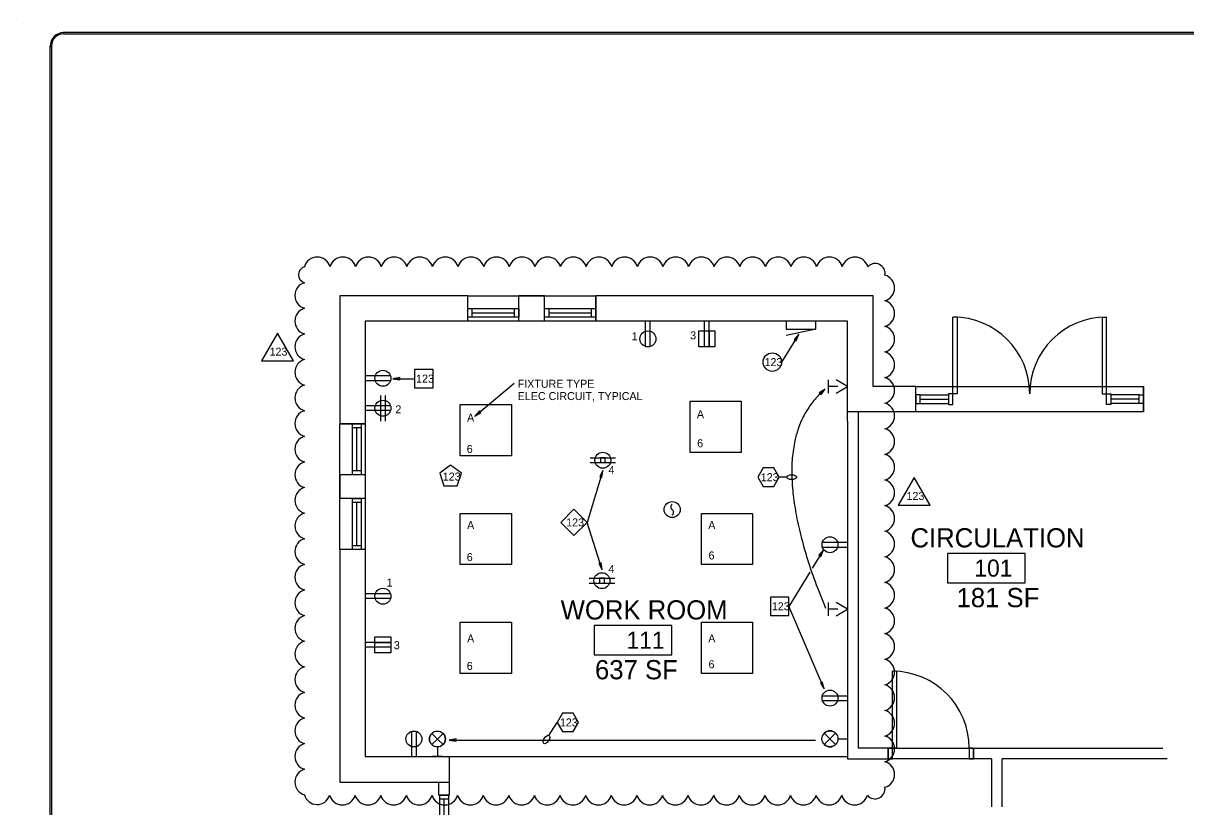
# Model space of a CAD drawing. Extents: x 0 to 72, y 0 to 48.
# Drawn here: x 0 to 45.39, y 17.4 to 48 of the extents above; entities that cross this region are included whole.
import ezdxf

# ---------------------------------------------------------------- set-up
doc = ezdxf.new("R2010")
doc.units = 0
for name, color, linetype in [('A-ANNO-NAME-N', 7, 'Continuous'), ('A-ANNO-NUMB-E', 7, 'Continuous'), ('A-ANNO-NUMB-N', 7, 'Continuous'), ('A-ANNO-SIZE-N', 7, 'Continuous'), ('A-CLNG-OVHD-E', 7, 'Continuous'), ('A-DOOR-E', 7, 'Continuous'), ('A-GLAZ-E', 7, 'Continuous'), ('A-WALL-FULL-E', 7, 'Continuous'), ('A-WALL-INT-E', 7, 'Continuous'), ('COMM', 7, 'Continuous'), ('Default', 7, 'Continuous'), ('ELEC-PANEL', 7, 'Continuous'), ('FIRE', 7, 'Continuous'), ('LIGHT', 7, 'Continuous'), ('NOTES', 7, 'Continuous'), ('POWER', 7, 'Continuous'), ('REV1', 7, 'Continuous'), ('TITLE', 7, 'Continuous')]:
    doc.layers.add(name, color=color, linetype=linetype)

msp = doc.modelspace()

# ---------------------------------------------------------------- linework, layer by layer
at = {"layer": 'A-ANNO-NUMB-E'}
for points in [[(36.088, 27.292), (36.088, 26.153), (39.126, 26.153), (39.126, 27.292)], [(22.289, 24.477), (22.289, 23.338), (25.326, 23.338), (25.326, 24.477)]]:
    msp.add_lwpolyline(points, close=True, dxfattribs=at)
at = {"layer": 'A-CLNG-OVHD-E'}
for points in [[(17.356, 37.361), (22.356, 37.361), (22.356, 36.361), (17.356, 36.361)], [(34.856, 33.819), (43.748, 33.819), (43.748, 32.819), (34.856, 32.819)], [(12.356, 32.361), (13.356, 32.361), (13.356, 27.444), (12.356, 27.444)], [(33.773, 19.694), (37.106, 19.694), (37.106, 19.278), (33.773, 19.278)]]:
    msp.add_lwpolyline(points, close=True, dxfattribs=at)
at = {"layer": 'A-DOOR-E'}
for p, q in [((36.302, 33.528), (36.302, 36.528)), ((36.469, 36.528), (36.302, 36.528)), ((36.469, 36.528), (36.469, 33.528)), ((42.135, 36.528), (42.135, 33.528)), ((42.135, 36.528), (42.302, 36.528)), ((42.302, 33.528), (42.302, 36.528)), ((35.023, 33.486), (36.135, 33.486)), ((35.023, 33.319), (36.135, 33.319)), ((35.023, 33.153), (36.135, 33.153)), ((36.469, 33.528), (36.302, 33.528)), ((42.135, 33.528), (42.302, 33.528)), ((43.581, 33.486), (42.469, 33.486)), ((43.581, 33.319), (42.469, 33.319)), ((43.581, 33.153), (42.469, 33.153)), ((33.939, 19.694), (33.939, 22.694)), ((34.106, 22.694), (33.939, 22.694)), ((34.106, 22.694), (34.106, 19.694)), ((34.106, 19.694), (33.939, 19.694)), ((16.273, 15.819), (16.273, 17.694)), ((16.439, 15.819), (16.439, 17.694)), ((16.606, 17.694), (16.606, 15.819))]:
    msp.add_line(p, q, dxfattribs=at)
for points in [[(34.856, 33.153), (35.023, 33.153), (35.023, 33.486), (34.856, 33.486)], [(43.748, 33.153), (43.581, 33.153), (43.581, 33.486), (43.748, 33.486)], [(16.606, 17.861), (16.606, 17.694), (16.273, 17.694), (16.273, 17.861)]]:
    msp.add_lwpolyline(points, close=True, dxfattribs=at)
for points in [[(36.302, 33.111), (36.302, 33.528), (36.135, 33.528), (36.135, 33.111), (36.302, 33.111)], [(42.302, 33.111), (42.302, 33.528), (42.469, 33.528), (42.469, 33.111), (42.302, 33.111)], [(33.939, 19.278), (33.939, 19.694), (33.773, 19.694), (33.773, 19.278), (33.939, 19.278)], [(37.106, 19.278), (37.106, 19.694), (36.939, 19.694), (36.939, 19.278), (37.106, 19.278)]]:
    msp.add_lwpolyline(points, dxfattribs=at)
for centre, start, end in [((36.302, 33.528), 0, 90), ((42.302, 33.528), 90, 180), ((33.939, 19.694), 0, 90)]:
    msp.add_arc(centre, 3, start, end, dxfattribs=at)
at = {"layer": 'A-GLAZ-E'}
for p, q in [((17.523, 36.861), (19.189, 36.861)), ((20.523, 36.861), (22.189, 36.861)), ((17.523, 36.694), (19.189, 36.694)), ((19.189, 36.528), (17.523, 36.528)), ((20.523, 36.694), (22.189, 36.694)), ((22.189, 36.528), (20.523, 36.528)), ((12.856, 30.528), (12.856, 32.194)), ((13.023, 30.528), (13.023, 32.194)), ((13.189, 32.194), (13.189, 30.528)), ((12.856, 27.611), (12.856, 29.278)), ((13.023, 27.611), (13.023, 29.278)), ((13.189, 29.278), (13.189, 27.611))]:
    msp.add_line(p, q, dxfattribs=at)
for points in [[(17.523, 36.528), (17.356, 36.528), (17.356, 36.861), (17.523, 36.861)], [(19.356, 36.528), (19.189, 36.528), (19.189, 36.861), (19.356, 36.861)], [(20.523, 36.528), (20.356, 36.528), (20.356, 36.861), (20.523, 36.861)], [(22.356, 36.528), (22.189, 36.528), (22.189, 36.861), (22.356, 36.861)], [(13.189, 32.361), (13.189, 32.194), (12.856, 32.194), (12.856, 32.361)], [(13.189, 30.528), (13.189, 30.361), (12.856, 30.361), (12.856, 30.528)], [(13.189, 29.444), (13.189, 29.278), (12.856, 29.278), (12.856, 29.444)], [(13.189, 27.611), (13.189, 27.444), (12.856, 27.444), (12.856, 27.611)]]:
    msp.add_lwpolyline(points, close=True, dxfattribs=at)
at = {"layer": 'A-WALL-FULL-E'}
for p, q in [((17.356, 37.361), (12.356, 37.361)), ((12.356, 37.361), (12.356, 32.361)), ((17.356, 36.361), (17.356, 37.361)), ((20.356, 37.361), (19.356, 37.361)), ((19.356, 36.361), (19.356, 37.361)), ((20.356, 36.361), (20.356, 37.361)), ((33.189, 37.361), (22.356, 37.361)), ((22.356, 36.361), (22.356, 37.361)), ((33.189, 33.819), (33.189, 37.361)), ((17.356, 36.361), (13.356, 36.361)), ((13.356, 36.361), (13.356, 32.361)), ((20.356, 36.361), (19.356, 36.361)), ((32.189, 36.361), (22.356, 36.361)), ((32.189, 32.461), (32.189, 36.361)), ((34.856, 32.819), (34.856, 33.819)), ((43.748, 32.819), (43.748, 33.819)), ((13.356, 32.361), (12.356, 32.361)), ((12.356, 30.361), (12.356, 29.444)), ((13.356, 30.361), (12.356, 30.361)), ((13.356, 30.361), (13.356, 29.444)), ((13.356, 29.444), (12.356, 29.444)), ((12.356, 27.444), (12.356, 18.361)), ((13.356, 27.444), (12.356, 27.444)), ((13.356, 27.444), (13.356, 19.361)), ((13.356, 19.361), (16.648, 19.361)), ((16.648, 17.861), (16.648, 19.361)), ((12.356, 18.361), (16.648, 18.361)), ((16.231, 17.861), (16.231, 18.361)), ((16.648, 17.861), (16.231, 17.861))]:
    msp.add_line(p, q, dxfattribs=at)
for points in [[(34.856, 33.819), (33.189, 33.819)], [(34.856, 32.819), (32.189, 32.819)]]:
    msp.add_lwpolyline(points, dxfattribs=at)
at = {"layer": 'A-WALL-INT-E'}
for p, q in [((32.606, 32.819), (32.606, 19.694)), ((32.189, 32.461), (32.189, 19.278)), ((33.773, 19.694), (32.606, 19.694)), ((33.773, 19.278), (33.773, 19.694)), ((37.106, 19.278), (37.106, 19.694)), ((37.106, 19.694), (44.502, 19.694)), ((32.189, 19.278), (33.773, 19.278)), ((37.814, 19.278), (37.106, 19.278)), ((37.814, 19.278), (37.814, 17.403)), ((37.814, 19.278), (37.814, 17.403)), ((44.675, 19.278), (38.231, 19.278)), ((38.231, 17.403), (38.231, 19.278))]:
    msp.add_line(p, q, dxfattribs=at)
at = {"layer": 'COMM'}
for p, q in [((31.439, 33.554), (31.439, 34.071)), ((32.189, 33.812), (31.742, 34.071)), ((31.814, 33.812), (31.439, 33.812)), ((31.742, 33.554), (32.189, 33.812)), ((31.439, 24.857), (31.439, 25.374)), ((31.814, 25.115), (31.439, 25.115)), ((32.189, 25.115), (31.742, 25.374)), ((31.742, 24.857), (32.189, 25.115))]:
    msp.add_line(p, q, dxfattribs=at)
at = {"layer": 'Default'}
for p, q in [((0, 48), (0, 48)), ((16.648, 19.361), (32.189, 19.361))]:
    msp.add_line(p, q, dxfattribs=at)
at = {"layer": 'ELEC-PANEL'}
msp.add_line((30.956, 36.048), (29.791, 35.8), dxfattribs=at)
msp.add_lwpolyline([(30.956, 36.361), (29.79, 36.361), (29.79, 36.048), (30.956, 36.048)], close=True, dxfattribs=at)
at = {"layer": 'FIRE'}
for p, q in [((31.814, 20.055), (32.189, 20.055)), ((32.189, 20.242), (32.189, 19.867)), ((16.171, 19.736), (16.171, 19.361)), ((16.359, 19.361), (15.984, 19.361))]:
    msp.add_line(p, q, dxfattribs=at)
for points in [[(15.951, 19.828), (16.171, 20.048), (15.951, 20.269)], [(16.392, 20.269), (16.171, 20.048), (16.392, 19.828)], [(31.281, 20.276), (31.502, 20.055), (31.723, 20.276)], [(31.723, 19.834), (31.502, 20.055), (31.281, 19.834)]]:
    msp.add_lwpolyline(points, dxfattribs=at)
for centre, radius in [((25.339, 29.007), 0.313), ((16.171, 20.048), 0.312), ((31.502, 20.055), 0.312)]:
    msp.add_circle(centre, radius, dxfattribs=at)
for centre, radius, start, end in [((25.423, 29.111), 0.134, 128.7554, 231.2446), ((25.255, 28.903), 0.134, 308.7554, 51.2446), ((16.171, 20.048), 0.312, 135, 225), ((16.171, 20.048), 0.312, 315, 45), ((31.502, 20.055), 0.312, 45, 135), ((31.502, 20.055), 0.312, 225, 315)]:
    msp.add_arc(centre, radius, start, end, dxfattribs=at)
at = {"layer": 'LIGHT'}
for points in [[(26.037, 33.243), (28.037, 33.243), (28.037, 31.243), (26.037, 31.243)], [(17.064, 33.111), (19.064, 33.111), (19.064, 31.111), (17.064, 31.111)], [(17.064, 28.861), (19.064, 28.861), (19.064, 26.861), (17.064, 26.861)], [(26.481, 28.861), (28.481, 28.861), (28.481, 26.861), (26.481, 26.861)], [(17.064, 24.611), (19.064, 24.611), (19.064, 22.611), (17.064, 22.611)], [(26.481, 24.611), (28.481, 24.611), (28.481, 22.611), (26.481, 22.611)]]:
    msp.add_lwpolyline(points, close=True, dxfattribs=at)
at = {"layer": 'NOTES'}
for points in [[(30.288, 35.853), (29.613, 34.766)], [(14.432, 34.12), (15.283, 34.12)], [(17.632, 32.653), (19.172, 33.941)], [(22.633, 30.533), (22.025, 28.499)], [(29.816, 30.274), (29.522, 30.274)], [(22.604, 26.657), (22.017, 28.507)], [(31.25, 27.433), (30.812, 26.717)], [(30.719, 26.563), (29.9, 25.222)], [(31.279, 22.001), (29.899, 25.231)], [(20.53, 20.187), (20.843, 20.696)], [(16.637, 20.005), (30.938, 20.005)]]:
    msp.add_lwpolyline(points, dxfattribs=at)
for points in [[(30.184, 35.599), (30.288, 35.853), (30.107, 35.647)], [(14.702, 34.165), (14.432, 34.12), (14.702, 34.075)], [(16.005, 33.759), (16.005, 34.481), (15.283, 34.481), (15.283, 33.759)], [(31.146, 33.494), (31.316, 33.709), (31.085, 33.561)], [(17.811, 32.861), (17.632, 32.653), (17.869, 32.792)], [(16.425, 29.937), (16.95, 29.937), (17.112, 30.436), (16.687, 30.744), (16.263, 30.436)], [(22.599, 30.261), (22.633, 30.533), (22.512, 30.287)], [(29.522, 30.274), (29.313, 30.635), (28.897, 30.635), (28.688, 30.274), (28.897, 29.913), (29.313, 29.913)], [(22.017, 28.507), (21.506, 29.018), (20.995, 28.507), (21.506, 27.997)], [(31.147, 27.179), (31.25, 27.433), (31.07, 27.226)], [(22.479, 26.902), (22.604, 26.657), (22.565, 26.929)], [(29.899, 24.87), (29.899, 25.592), (29.177, 25.592), (29.177, 24.87)], [(31.131, 22.232), (31.279, 22.001), (31.214, 22.268)], [(21.677, 20.696), (21.468, 21.057), (21.052, 21.057), (20.843, 20.696), (21.052, 20.335), (21.468, 20.335)], [(16.908, 20.05), (16.637, 20.005), (16.908, 19.96)]]:
    msp.add_lwpolyline(points, close=True, dxfattribs=at)
msp.add_circle((29.252, 34.766), 0.361, dxfattribs=at)
for centre, major_axis in [((30.003, 30.274), (0.188, 0)), ((20.432, 20.027), (-0.098, -0.16))]:
    msp.add_ellipse(centre, major_axis=major_axis, ratio=0.5, dxfattribs=at)
msp.add_open_spline([(31.316, 33.709), (28.703, 31.536), (31.321, 25.164)], degree=2, dxfattribs=at)
at = {"layer": 'POWER'}
for p, q in [((24.298, 35.375), (24.298, 36.361)), ((24.486, 35.375), (24.486, 36.361)), ((26.599, 35.361), (26.599, 36.361)), ((26.787, 35.361), (26.787, 36.361)), ((14.341, 34.228), (13.355, 34.228)), ((14.341, 34.04), (13.355, 34.04)), ((13.95, 33.466), (13.95, 32.466)), ((14.137, 33.466), (14.137, 32.466)), ((14.342, 33.06), (13.356, 33.06)), ((14.342, 32.872), (13.356, 32.872)), ((22.132, 31.029), (23.132, 31.029)), ((22.132, 30.842), (23.132, 30.842)), ((31.205, 27.73), (32.19, 27.73)), ((31.205, 27.543), (32.19, 27.543)), ((22.098, 26.326), (23.098, 26.326)), ((22.098, 26.138), (23.098, 26.138)), ((14.342, 25.717), (13.356, 25.717)), ((14.342, 25.53), (13.356, 25.53)), ((14.356, 23.822), (13.356, 23.822)), ((14.356, 23.635), (13.356, 23.635)), ((31.205, 21.74), (32.19, 21.74)), ((31.205, 21.553), (32.19, 21.553)), ((15.161, 20.346), (15.161, 19.361)), ((15.349, 20.346), (15.349, 19.361))]:
    msp.add_line(p, q, dxfattribs=at)
for points in [[(26.38, 35.361), (26.38, 35.986), (27.005, 35.986), (27.005, 35.361)], [(26.787, 35.986), (26.787, 35.361), (26.599, 35.361), (26.599, 35.986)], [(22.538, 30.842), (22.726, 30.842), (22.726, 31.029), (22.538, 31.029)], [(22.505, 26.138), (22.692, 26.138), (22.692, 26.326), (22.505, 26.326)], [(14.356, 23.416), (13.731, 23.416), (13.731, 24.041), (14.356, 24.041)], [(13.731, 23.822), (14.356, 23.822), (14.356, 23.635), (13.731, 23.635)]]:
    msp.add_lwpolyline(points, close=True, dxfattribs=at)
for centre in [(24.392, 35.673), (14.043, 34.134), (14.044, 32.966), (22.632, 30.936), (31.503, 27.636), (22.598, 26.232), (14.044, 25.623), (31.503, 21.647), (15.255, 20.048)]:
    msp.add_circle(centre, 0.312, dxfattribs=at)
at = {"layer": 'REV1'}
for points in [[(10.548, 34.814), (9.923, 35.897), (9.298, 34.814)], [(35.42, 29.176), (34.794, 30.259), (34.169, 29.176)]]:
    msp.add_lwpolyline(points, close=True, dxfattribs=at)
for centre, radius, start, end in [((11.48, 38.347), 0.521, 16.2602, 163.7398), ((12.48, 38.347), 0.521, 16.2602, 163.7398), ((13.48, 38.347), 0.521, 16.2602, 163.7398), ((14.48, 38.347), 0.521, 16.2602, 163.7398), ((15.48, 38.347), 0.521, 16.2602, 163.7398), ((16.48, 38.347), 0.521, 16.2602, 163.7398), ((17.48, 38.347), 0.521, 16.2602, 163.7398), ((18.48, 38.347), 0.521, 16.2602, 163.7398), ((19.48, 38.347), 0.521, 16.2602, 163.7398), ((20.48, 38.347), 0.521, 16.2602, 163.7398), ((21.48, 38.347), 0.521, 16.2602, 163.7398), ((22.48, 38.347), 0.521, 16.2602, 163.7398), ((23.48, 38.347), 0.521, 16.2602, 163.7398), ((24.48, 38.347), 0.521, 16.2602, 163.7398), ((25.48, 38.347), 0.521, 16.2602, 163.7398), ((26.48, 38.347), 0.521, 16.2602, 163.7398), ((27.48, 38.347), 0.521, 16.2602, 163.7398), ((28.48, 38.347), 0.521, 16.2602, 163.7398), ((29.48, 38.347), 0.521, 16.2602, 163.7398), ((30.48, 38.347), 0.521, 16.2602, 163.7398), ((31.48, 38.347), 0.521, 16.2602, 163.7398), ((32.48, 38.347), 0.521, 16.2602, 163.7398), ((33.266, 38.23), 0.389, 349.9657, 137.4453), ((11.071, 38.181), 0.325, 106.2602, 253.7398), ((33.503, 37.663), 0.521, 286.2602, 73.7398), ((11.126, 37.368), 0.521, 106.2602, 253.7398), ((11.126, 36.368), 0.521, 106.2602, 253.7398), ((33.503, 36.663), 0.521, 286.2602, 73.7398), ((11.126, 35.368), 0.521, 106.2602, 253.7398), ((33.503, 35.663), 0.521, 286.2602, 73.7398), ((33.503, 34.663), 0.521, 286.2602, 73.7398), ((11.126, 34.368), 0.521, 106.2602, 253.7398), ((33.503, 33.663), 0.521, 286.2602, 73.7398), ((11.126, 33.368), 0.521, 106.2602, 253.7398), ((33.503, 32.663), 0.521, 286.2602, 73.7398), ((11.126, 32.368), 0.521, 106.2602, 253.7398), ((11.126, 31.368), 0.521, 106.2602, 253.7398), ((33.503, 31.663), 0.521, 286.2602, 73.7398), ((11.126, 30.368), 0.521, 106.2602, 253.7398), ((33.503, 30.663), 0.521, 286.2602, 73.7398), ((33.503, 29.663), 0.521, 286.2602, 73.7398), ((11.126, 29.368), 0.521, 106.2602, 253.7398), ((33.503, 28.663), 0.521, 286.2602, 73.7398), ((11.126, 28.368), 0.521, 106.2602, 253.7398), ((33.503, 27.663), 0.521, 286.2602, 73.7398), ((11.126, 27.368), 0.521, 106.2602, 253.7398), ((11.126, 26.368), 0.521, 106.2602, 253.7398), ((33.503, 26.663), 0.521, 286.2602, 73.7398), ((33.503, 25.663), 0.521, 286.2602, 73.7398), ((11.126, 25.368), 0.521, 106.2602, 253.7398), ((33.503, 24.663), 0.521, 286.2602, 73.7398), ((11.126, 24.368), 0.521, 106.2602, 253.7398), ((33.503, 23.663), 0.521, 286.2602, 73.7398), ((11.126, 23.368), 0.521, 106.2602, 253.7398), ((33.503, 22.663), 0.521, 286.2602, 73.7398), ((11.126, 22.368), 0.521, 106.2602, 253.7398), ((11.126, 21.368), 0.521, 106.2602, 253.7398), ((33.503, 21.663), 0.521, 286.2602, 73.7398), ((33.503, 20.663), 0.521, 286.2602, 73.7398), ((11.126, 20.368), 0.521, 106.2602, 253.7398), ((33.503, 19.663), 0.521, 286.2602, 73.7398), ((11.126, 19.368), 0.521, 106.2602, 253.7398), ((33.503, 18.663), 0.521, 286.2602, 73.7398), ((11.126, 18.368), 0.521, 106.2602, 253.7398), ((33.26, 18.107), 0.393, 220.6989, 8.1784), ((11.473, 18.002), 0.511, 195.1947, 342.6743), ((12.462, 17.996), 0.521, 196.2602, 343.7398), ((13.462, 17.996), 0.521, 196.2602, 343.7398), ((14.462, 17.996), 0.521, 196.2602, 343.7398), ((15.462, 17.996), 0.521, 196.2602, 343.7398), ((16.462, 17.996), 0.521, 196.2602, 343.7398), ((17.462, 17.996), 0.521, 196.2602, 343.7398), ((18.462, 17.996), 0.521, 196.2602, 343.7398), ((19.462, 17.996), 0.521, 196.2602, 343.7398), ((20.462, 17.996), 0.521, 196.2602, 343.7398), ((21.462, 17.996), 0.521, 196.2602, 343.7398), ((22.462, 17.996), 0.521, 196.2602, 343.7398), ((23.462, 17.996), 0.521, 196.2602, 343.7398), ((24.462, 17.996), 0.521, 196.2602, 343.7398), ((25.462, 17.996), 0.521, 196.2602, 343.7398), ((26.462, 17.996), 0.521, 196.2602, 343.7398), ((27.462, 17.996), 0.521, 196.2602, 343.7398), ((28.462, 17.996), 0.521, 196.2602, 343.7398), ((29.462, 17.996), 0.521, 196.2602, 343.7398), ((30.462, 17.996), 0.521, 196.2602, 343.7398), ((31.462, 17.996), 0.521, 196.2602, 343.7398), ((32.462, 17.996), 0.521, 196.2602, 343.7398)]:
    msp.add_arc(centre, radius, start, end, dxfattribs=at)
at = {"layer": 'TITLE'}
for p, q in [((1.576, 47.634), (1.576, 47.584)), ((1.101, 47.109), (1.051, 47.109))]:
    msp.add_line(p, q, dxfattribs=at)
for points in [[(1.586, 47.584), (70.425, 47.584), (70.425, 47.634), (1.565, 47.634)], [(1.101, 47.109), (1.101, 0.891), (1.051, 0.891), (1.051, 47.109)]]:
    msp.add_lwpolyline(points, close=True, dxfattribs=at)
for radius in [0.525, 0.475]:
    msp.add_arc((1.576, 47.109), radius, 90, 180, dxfattribs=at)

# ---------------------------------------------------------------- texts
at = {"layer": 'A-ANNO-NAME-N'}
for s, p in [('CIRCULATION', (34.645, 27.53)), ('WORK ROOM', (20.985, 24.716))]:
    msp.add_text(s, height=0.75, dxfattribs=at).set_placement(p)
at = {"layer": 'A-ANNO-NUMB-N'}
for s, p in [('101', (37.14, 26.389)), ('111', (23.557, 23.574))]:
    msp.add_text(s, height=0.6667, dxfattribs=at).set_placement(p)
at = {"layer": 'A-ANNO-SIZE-N'}
for s, p in [('181 SF', (36.445, 25.195)), ('637 SF', (22.326, 22.38))]:
    msp.add_text(s, height=0.75, dxfattribs=at).set_placement(p)
at = {"layer": 'NOTES'}
for s, height, p in [('1', 0.313, (23.757, 35.616)), ('3', 0.313, (26.043, 35.655)), ('123', 0.3125, (28.947, 34.61)), ('123', 0.3125, (15.339, 33.964)), ('FIXTURE TYPE', 0.3125, (19.307, 33.764)), ('ELEC CIRCUIT, TYPICAL', 0.3125, (19.307, 33.284)), ('2', 0.313, (14.531, 32.765)), ('A', 0.313, (17.332, 32.443)), ('A', 0.313, (26.305, 32.574)), ('6', 0.313, (17.318, 31.218)), ('6', 0.313, (26.316, 31.441)), ('123', 0.3125, (16.383, 30.142)), ('4', 0.313, (22.853, 30.402)), ('123', 0.3125, (28.8, 30.117)), ('123', 0.3125, (21.201, 28.351)), ('A', 0.313, (17.332, 28.243)), ('A', 0.313, (26.749, 28.243)), ('6', 0.313, (17.318, 26.995)), ('6', 0.313, (26.76, 27.059)), ('4', 0.313, (22.853, 26.534)), ('1', 0.313, (14.188, 26.002)), ('123', 0.3125, (29.233, 25.075)), ('A', 0.313, (17.332, 23.817)), ('A', 0.313, (26.749, 23.817)), ('3', 0.313, (14.47, 23.554)), ('6', 0.313, (17.318, 22.745)), ('6', 0.313, (26.76, 22.809)), ('123', 0.3125, (20.955, 20.539))]:
    msp.add_text(s, height=height, dxfattribs=at).set_placement(p)
at = {"layer": 'REV1'}
for p in [(9.618, 35.019), (34.49, 29.381)]:
    msp.add_text('123', height=0.3125, dxfattribs=at).set_placement(p)

doc.saveas('drawing.dxf')
